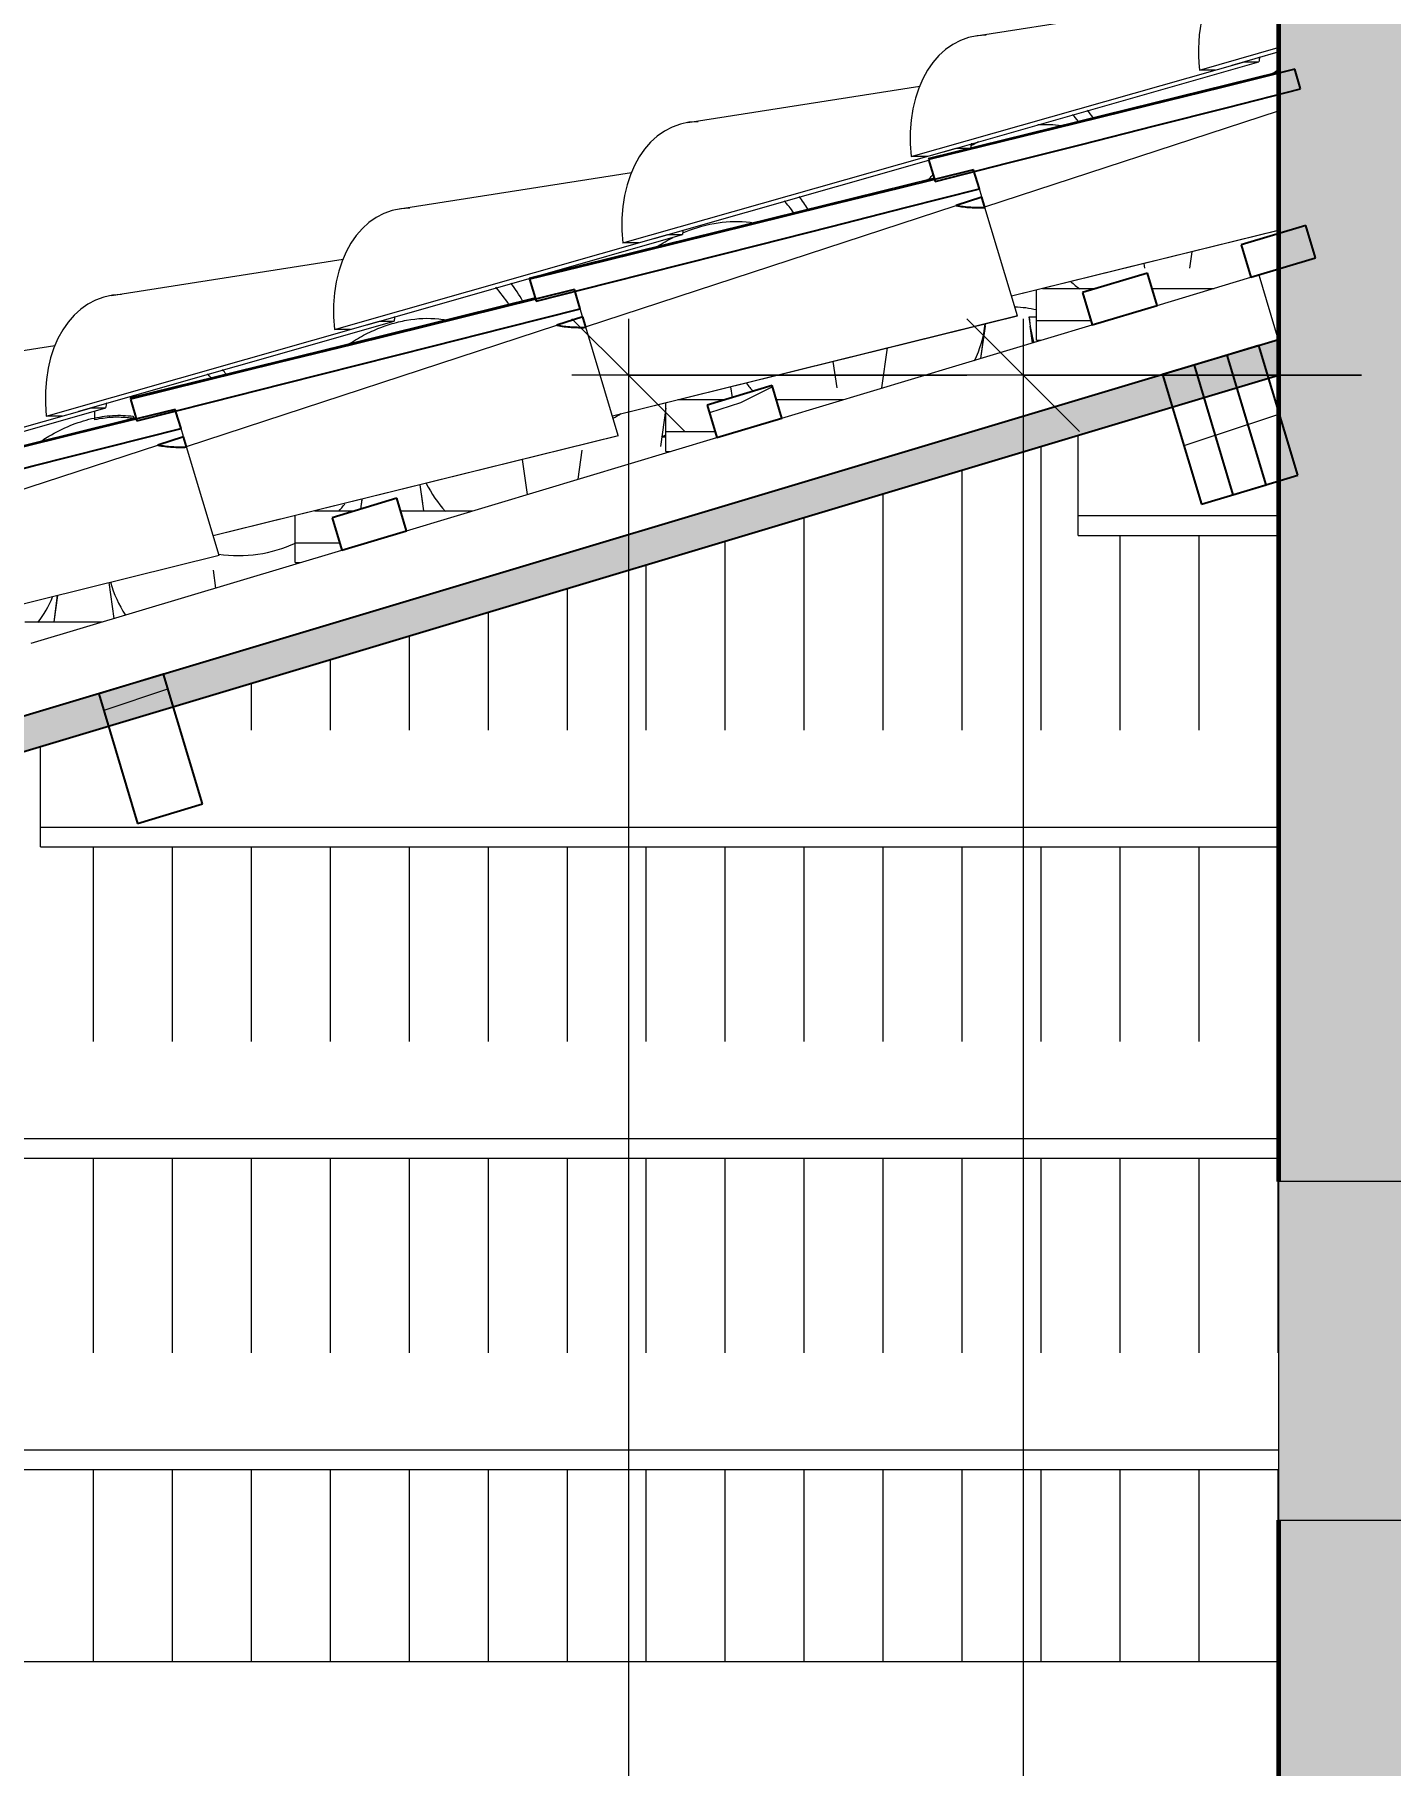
# Model space of a CAD drawing. Header units: millimetres. Extents: x -23833 to 62003, y -3000 to 6760.
# Drawn here: x -20422 to -19220, y 2483 to 4016 of the extents above; entities that cross this region are included whole.
import ezdxf

# ---------------------------------------------------------------- set-up
doc = ezdxf.new("R2010")
doc.units = ezdxf.units.MM
for name, color, linetype, lineweight in [('A-ANNO-DIMS', 211, 'Continuous', 9), ('A-ANNO-DIMS-50', 211, 'Continuous', 9), ('A-DETL-GENF', 92, 'Continuous', 9), ('A-DETL-THIN', 151, 'Continuous', 9), ('A-GENM', 13, 'Continuous', 9), ('A-GLAZ-CURT', 52, 'Continuous', 9), ('A-GLAZ-CWMG', 51, 'Continuous', 9), ('A-ROOF', 132, 'Continuous', 9), ('A-ROOF-PATT', 132, 'Continuous', 9), ('A-WALL', 113, 'Continuous', 25), ('A-WALL-PATT', 111, 'Continuous', 25)]:
    doc.layers.add(name, color=color, linetype=linetype, lineweight=lineweight)
doc.styles.add('@Arial Unicode MS', font='ARIALUNI.TTF', dxfattribs={"height": 100})
doc.dimstyles.new('CRT_-__Metros_-_Linha_de_chamada_3_5_mm_1', dxfattribs={"dimscale": 304.8, "dimtxt": 100.584485, "dimasz": 0.328084, "dimexe": 0.164042, "dimexo": 0.0625, "dimgap": 0.082021, "dimtad": 1, "dimlfac": 0.001, "dimrnd": 0.01, "dimzin": 0, "dimdsep": 46, "dimtxsty": '@Arial Unicode MS', "dimblk1": 'OBLIQUE', "dimblk2": 'OBLIQUE', "dimsah": 1, "dimcen": 0.09, "dimdle": 0.164042, "dimazin": 0, "dimtfac": 1, "dimtdec": 4, "dimtix": 1, "dimtmove": 0, "dimatfit": 3, "dimfxl": 0.984252, "dimfxlon": 1, "dimtvp": 1, "dimtolj": 1, "dimtzin": 0, "dimarcsym": 2})
pattern_1 = [(216.87, (-11821.27, 2369.08), (761.9991, 508.00136), [127, -1143]), (206.565, (-11668.87, 2292.88), (-254.0006, -253.9997), [283.981, -283.981]), (198.435, (-11668.87, 2165.88), (-507.99976, -254.0006), [160.644, -642.575])]

# ---------------------------------------------------------------- blocks, each defined once
blk = doc.blocks.new('Rectangular Mullion - Ripa-3920001-A')
at = {"layer": 'A-GLAZ-CWMG'}
for p, q in [((-20519.8, 3467.2), (-20519.8, 3490.4)), ((-20497, 3495.9), (-20466.7, 3495.9)), ((-20430.9, 3495.9), (-20362.3, 3495.9)), ((-20519.8, 3449.9), (-20519.8, 3467.2)), ((-20484.9, 3467.2), (-20519.8, 3467.2)), ((-20519.8, 3449.9), (-20515.5, 3449.9))]:
    blk.add_line(p, q, dxfattribs=at)
blk = doc.blocks.new('Rectangular Mullion - Ripa-3920002-A')
at = {"layer": 'A-GLAZ-CWMG'}
for p, q in [((-20191.2, 3565.7), (-20191.2, 3590.2)), ((-20173.9, 3594.5), (-20138.1, 3594.5)), ((-20097.8, 3594.5), (-20033.7, 3594.5)), ((-20191.2, 3548.5), (-20191.2, 3565.7)), ((-20151.8, 3565.7), (-20191.2, 3565.7)), ((-20191.2, 3548.5), (-20186.9, 3548.5))]:
    blk.add_line(p, q, dxfattribs=at)
blk = doc.blocks.new('Rectangular Mullion - Ripa-3920003-A')
at = {"layer": 'A-GLAZ-CWMG'}
for p, q in [((-19862.7, 3664.3), (-19862.7, 3690.5)), ((-19852, 3693), (-19809.5, 3693)), ((-19764.8, 3693), (-19705.1, 3693)), ((-19862.7, 3647.1), (-19862.7, 3664.3)), ((-19818.8, 3664.3), (-19862.7, 3664.3)), ((-19862.7, 3647.1), (-19858.4, 3647.1))]:
    blk.add_line(p, q, dxfattribs=at)
blk = doc.blocks.new('Rectangular Mullion - Ripa-3920004-A')
at = {"layer": 'A-GLAZ-CWMG'}
for p, q in [((-19534.1, 3762.9), (-19534.1, 3790.3)), ((-19528.8, 3791.6), (-19480.9, 3791.6)), ((-19431.7, 3791.6), (-19376.5, 3791.6)), ((-19534.1, 3745.6), (-19534.1, 3762.9)), ((-19485.7, 3762.9), (-19534.1, 3762.9)), ((-19534.1, 3745.6), (-19529.8, 3745.6))]:
    blk.add_line(p, q, dxfattribs=at)
blk = doc.blocks.new('Rectangular Mullion - Terça-3920163-A')
at = {"layer": 'A-GLAZ-CWMG'}
for p, q in [((-19319.7, 2761.9), (-22182.4, 2761.9)), ((-22257.1, 2744.7), (-19319.7, 2744.7))]:
    blk.add_line(p, q, dxfattribs=at)
blk = doc.blocks.new('Rectangular Mullion - Terça-3920164-A')
at = {"layer": 'A-GLAZ-CWMG'}
for p, q in [((-21337.1, 3037.9), (-21337.1, 3109.5)), ((-21337.1, 3020.7), (-21337.1, 3037.9)), ((-21274.9, 3037.9), (-21337.1, 3037.9)), ((-19319.7, 3037.9), (-21262.4, 3037.9)), ((-21337.1, 3020.7), (-19319.7, 3020.7))]:
    blk.add_line(p, q, dxfattribs=at)
blk = doc.blocks.new('Rectangular Mullion - Terça-3920165-A')
at = {"layer": 'A-GLAZ-CWMG'}
for p, q in [((-20417.1, 3313.9), (-20417.1, 3385.5)), ((-20417.1, 3296.7), (-20417.1, 3313.9)), ((-19319.7, 3313.9), (-20417.1, 3313.9)), ((-20417.1, 3296.7), (-19319.7, 3296.7))]:
    blk.add_line(p, q, dxfattribs=at)
blk = doc.blocks.new('Rectangular Mullion - Terça-3920166-A')
at = {"layer": 'A-GLAZ-CWMG'}
for p, q in [((-19497.1, 3589.9), (-19497.1, 3661.5)), ((-19497.1, 3572.7), (-19497.1, 3589.9)), ((-19319.7, 3589.9), (-19497.1, 3589.9)), ((-19497.1, 3572.7), (-19319.7, 3572.7))]:
    blk.add_line(p, q, dxfattribs=at)
blk = doc.blocks.new('Rectangular Mullion - Ripa-4315957-A')
at = {"layer": 'A-GLAZ-CWMG', "lineweight": 25}
for p, q in [((-20101.1, 3605.6), (-20158.6, 3588.3)), ((-20092.5, 3576.8), (-20101.1, 3605.6)), ((-20158.6, 3588.3), (-20150, 3559.6)), ((-20150, 3559.6), (-20092.5, 3576.8))]:
    blk.add_line(p, q, dxfattribs=at)
blk = doc.blocks.new('Rectangular Mullion - Ripa-4315958-A')
at = {"layer": 'A-GLAZ-CWMG'}
h = blk.add_hatch(dxfattribs=at)
h.set_pattern_fill('FP_2', color=256, style=0, pattern_type=2)
h.set_pattern_definition(pattern_1)
h.paths.add_polyline_path([(-19817.3, 3659.4), (-19759.8, 3676.6), (-19768.5, 3705.4), (-19825.9, 3688.1)])
at = {"layer": 'A-GLAZ-CWMG', "lineweight": 25}
for p, q in [((-19768.5, 3705.4), (-19825.9, 3688.1)), ((-19759.8, 3676.6), (-19768.5, 3705.4)), ((-19825.9, 3688.1), (-19817.3, 3659.4)), ((-19817.3, 3659.4), (-19759.8, 3676.6))]:
    blk.add_line(p, q, dxfattribs=at)
blk = doc.blocks.new('Rectangular Mullion - Ripa-4315959-A')
at = {"layer": 'A-GLAZ-CWMG', "lineweight": 25}
for p, q in [((-19435.8, 3805.2), (-19493.3, 3787.9)), ((-19427.2, 3776.4), (-19435.8, 3805.2)), ((-19493.3, 3787.9), (-19484.6, 3759.2)), ((-19484.6, 3759.2), (-19427.2, 3776.4))]:
    blk.add_line(p, q, dxfattribs=at)
blk = doc.blocks.new('Rectangular Mullion - Caibro-3920096-A')
at = {"layer": 'A-GLAZ-CWMG'}
for p, q in [((-19427.2, 3776.4), (-19344.1, 3801.4)), ((-19336.9, 3803.5), (-19319.7, 3746)), ((-19759.8, 3676.6), (-19484.6, 3759.2)), ((-20092.5, 3576.8), (-19817.3, 3659.4)), ((-20425.2, 3477), (-20150, 3559.6))]:
    blk.add_line(p, q, dxfattribs=at)
blk = doc.blocks.new('Rectangular Mullion - Terça-4316053-A')
at = {"layer": 'A-GLAZ-CWMG'}
h = blk.add_hatch(dxfattribs=at)
h.set_pattern_fill('FP_2', color=256, style=0, pattern_type=2)
h.set_pattern_definition(pattern_1)
h.paths.add_polyline_path([(-20330.9, 3317.4), (-20273.4, 3334.6), (-20307.9, 3449.6), (-20365.4, 3432.3), (-20336.8, 3336.9)])
at = {"layer": 'A-GLAZ-CWMG', "lineweight": 25}
for p, q in [((-20307.9, 3449.6), (-20365.4, 3432.3)), ((-20273.4, 3334.6), (-20307.9, 3449.6)), ((-20365.4, 3432.3), (-20330.9, 3317.4)), ((-20330.9, 3317.4), (-20273.4, 3334.6))]:
    blk.add_line(p, q, dxfattribs=at)
blk = doc.blocks.new('Rectangular Mullion - Terça-4316054-A')
at = {"layer": 'A-GLAZ-CWMG'}
h = blk.add_hatch(dxfattribs=at)
h.set_pattern_fill('FP_2', color=256, style=0, pattern_type=2)
h.set_pattern_definition(pattern_1)
h.paths.add_polyline_path([(-19387.9, 3600.3), (-19330.5, 3617.5), (-19364.9, 3732.5), (-19422.4, 3715.2), (-19400.1, 3640.9)])
at = {"layer": 'A-GLAZ-CWMG', "lineweight": 25}
for p, q in [((-19364.9, 3732.5), (-19422.4, 3715.2)), ((-19330.5, 3617.5), (-19364.9, 3732.5)), ((-19422.4, 3715.2), (-19387.9, 3600.3)), ((-19387.9, 3600.3), (-19330.5, 3617.5))]:
    blk.add_line(p, q, dxfattribs=at)
blk = doc.blocks.new('Rectangular Mullion - Ripa-4315972-A')
at = {"layer": 'A-GLAZ-CWMG', "lineweight": 25}
for p, q in [((-19295.2, 3847.3), (-19352.7, 3830.1)), ((-19286.6, 3818.6), (-19295.2, 3847.3)), ((-19352.7, 3830.1), (-19344.1, 3801.4)), ((-19344.1, 3801.4), (-19286.6, 3818.6))]:
    blk.add_line(p, q, dxfattribs=at)
blk = doc.blocks.new('Rectangular Mullion - Terça-4316055-A')
at = {"layer": 'A-GLAZ-CWMG'}
h = blk.add_hatch(dxfattribs=at)
h.set_pattern_fill('FP_2', color=256, style=0, pattern_type=2)
h.set_pattern_definition(pattern_1)
h.paths.add_polyline_path([(-19359.9, 3608.7), (-19302.4, 3625.9), (-19336.9, 3740.9), (-19394.4, 3723.6), (-19369.5, 3640.9)])
at = {"layer": 'A-GLAZ-CWMG', "lineweight": 25}
for p, q in [((-19336.9, 3740.9), (-19394.4, 3723.6)), ((-19302.4, 3625.9), (-19336.9, 3740.9)), ((-19394.4, 3723.6), (-19359.9, 3608.7)), ((-19359.9, 3608.7), (-19302.4, 3625.9))]:
    blk.add_line(p, q, dxfattribs=at)
blk = doc.blocks.new('COLONIAL BASE - COLONIAL BASE-V80-A')
at = {"layer": 'A-GLAZ-CURT'}
for q in [(-20356.1, 3530.8), (-20356, 3530.9)]:
    blk.add_line((-20351.7, 3499.1), q, dxfattribs=at)
blk.add_ellipse((-20241.8, 3561.2), major_axis=(117.5, 0), ratio=0.957826, start_param=3.411875, end_param=3.695087, dxfattribs=at)
blk = doc.blocks.new('COLONIAL BASE - COLONIAL BASE-V81-A')
at = {"layer": 'A-GLAZ-CURT'}
blk.add_ellipse((-19827.6, 3587), major_axis=(85.3, 0), ratio=0.957826, start_param=1.998076, end_param=2.04273, dxfattribs=at)
blk = doc.blocks.new('COLONIAL BASE - COLONIAL BASE-V82-A')
at = {"layer": 'A-GLAZ-CURT'}
for p, q in [((-19866.1, 3660.1), (-19862.7, 3660.1)), ((-20078.2, 3601.1), (-20080.5, 3617.5)), ((-20077.3, 3594.5), (-20080.5, 3617.5))]:
    blk.add_line(p, q, dxfattribs=at)
blk.add_ellipse((-19969, 3667.3), major_axis=(117.5, 0), ratio=0.957826, start_param=3.587951, end_param=3.852109, dxfattribs=at)
blk = doc.blocks.new('COLONIAL BASE - COLONIAL BASE-V83-A')
at = {"layer": 'A-GLAZ-CURT'}
for p, q in [((-19537.4, 3743.4), (-19540.5, 3766.3)), ((-19540.5, 3766.3), (-19534.1, 3766.3)), ((-19537.5, 3743.3), (-19539.6, 3758.1))]:
    blk.add_line(p, q, dxfattribs=at)
for centre, major_axis, start_param, end_param in [((-19554.7, 3693.2), (85.3, 0), 1.326222, 1.55299), ((-19423.2, 3773.5), (117.5, 0), 3.205466, 3.40983)]:
    blk.add_ellipse(centre, major_axis=major_axis, ratio=0.957826, start_param=start_param, end_param=end_param, dxfattribs=at)
blk = doc.blocks.new('COLONIAL BASE - COLONIAL BASE-V84-A')
at = {"layer": 'A-GLAZ-CURT'}
for p, q in [((-19579.7, 3760), (-19583.8, 3729.4)), ((-19579.7, 3758.1), (-19583.7, 3729.5)), ((-19803.7, 3694.8), (-19805, 3704.4)), ((-19940.5, 3622.4), (-19936.9, 3648.1))]:
    blk.add_line(p, q, dxfattribs=at)
for start_param, end_param in [(5.860247, 6.163975), (3.768329, 3.852737)]:
    blk.add_ellipse((-19696.1, 3773.5), major_axis=(117.5, 0), ratio=0.957826, start_param=start_param, end_param=end_param, dxfattribs=at)
blk = doc.blocks.new('COLONIAL BASE - COLONIAL BASE-V85-A')
at = {"layer": 'A-GLAZ-CURT'}
blk.add_line((-19671.1, 3703.4), (-19666.1, 3738.9), dxfattribs=at)
blk.add_ellipse((-19423.2, 3879.6), major_axis=(117.5, 0), ratio=0.957826, start_param=3.958927, end_param=4.048871, dxfattribs=at)
blk = doc.blocks.new('COLONIAL BASE - COLONIAL BASE-V90-A')
at = {"layer": 'A-GLAZ-CURT'}
for p, q in [((-20332.7, 3676.8), (-20691.5, 3588.2)), ((-20258.6, 3554.8), (-20617.7, 3466.1))]:
    blk.add_line(p, q, dxfattribs=at)
blk = doc.blocks.new('COLONIAL BASE - COLONIAL BASE-V87-A')
at = {"layer": 'A-GLAZ-CURT'}
for p, q in [((-22101.6, 3146.1), (-22460.7, 3057.5)), ((-22027.9, 3024), (-22387, 2935.3))]:
    blk.add_line(p, q, dxfattribs=at)
blk = doc.blocks.new('COLONIAL BASE - COLONIAL BASE-V103-A')
at = {"layer": 'A-GLAZ-CURT'}
for p, q in [((-20332.7, 3676.8), (-20691.5, 3588.2)), ((-20691.5, 3588.2), (-20691.4, 3588)), ((-20258.6, 3554.8), (-20617.7, 3466.1))]:
    blk.add_line(p, q, dxfattribs=at)
blk = doc.blocks.new('COLONIAL BASE - COLONIAL BASE-V104-A')
at = {"layer": 'A-GLAZ-CURT', "lineweight": 25}
for p, q in [((-20297, 3682.8), (-20297.5, 3684.3)), ((-20292.4, 3667.4), (-20296.9, 3682.3)), ((-20290.2, 3660.1), (-20313, 3652.7)), ((-20287.5, 3651), (-20290.2, 3660.1)), ((-20691.2, 3587.3), (-20685.4, 3567.9))]:
    blk.add_line(p, q, dxfattribs=at)
at = {"layer": 'A-GLAZ-CURT'}
for p, q in [((-20290.3, 3660.4), (-20292.4, 3667.4)), ((-20641.5, 3545.2), (-20313, 3652.7)), ((-20258.7, 3554.9), (-20287.5, 3651)), ((-20258.6, 3554.8), (-20617.7, 3466.1))]:
    blk.add_line(p, q, dxfattribs=at)
at = {"layer": 'A-GLAZ-CURT', "lineweight": 25, "flags": 128}
for points in [[(-20297.5, 3684.3), (-20363.1, 3668.2), (-20428.7, 3652), (-20494.4, 3635.8), (-20560, 3619.6), (-20625.6, 3603.4), (-20691.2, 3587.3)], [(-20685.4, 3567.9), (-20619.9, 3584.5), (-20554.4, 3601.1), (-20488.9, 3617.6), (-20423.4, 3634.2), (-20357.9, 3650.8), (-20292.4, 3667.4)]]:
    blk.add_lwpolyline(points, dxfattribs=at)
at = {"layer": 'A-GLAZ-CURT', "lineweight": 25}
blk.add_open_spline([(-20313, 3652.7), (-20308.8, 3651.9), (-20300.3, 3650.9), (-20291.8, 3650.8), (-20287.5, 3651)], degree=3, dxfattribs=at)
blk = doc.blocks.new('COLONIAL BASE - COLONIAL BASE-V95-A')
at = {"layer": 'A-GLAZ-CURT'}
for p, q in [((-22101.6, 3146.1), (-22460.7, 3057.5)), ((-22460.7, 3057.5), (-22460.7, 3057.2)), ((-22027.9, 3024), (-22387, 2935.3))]:
    blk.add_line(p, q, dxfattribs=at)
blk = doc.blocks.new('COLONIAL BASE - COLONIAL BASE-V100-A')
at = {"layer": 'A-GLAZ-CURT', "lineweight": 25}
for p, q in [((-21000.1, 3455.1), (-21005.2, 3472)), ((-20997.9, 3447.8), (-21020.7, 3440.4)), ((-20995.2, 3438.6), (-20997.9, 3447.8)), ((-21398.9, 3375), (-21393.1, 3355.6))]:
    blk.add_line(p, q, dxfattribs=at)
at = {"layer": 'A-GLAZ-CURT'}
for p, q in [((-20998, 3448.1), (-21000.1, 3455.1)), ((-21349.2, 3332.9), (-21020.7, 3440.4)), ((-20966.4, 3342.6), (-20995.2, 3438.6)), ((-20966.3, 3342.5), (-21325.4, 3253.8))]:
    blk.add_line(p, q, dxfattribs=at)
at = {"layer": 'A-GLAZ-CURT', "lineweight": 25, "flags": 128}
for points in [[(-21005.2, 3472), (-21070.8, 3455.9), (-21136.4, 3439.7), (-21202.1, 3423.5), (-21267.7, 3407.3), (-21333.3, 3391.1), (-21398.9, 3375)], [(-21393.1, 3355.6), (-21327.6, 3372.2), (-21262.1, 3388.8), (-21196.6, 3405.3), (-21131.1, 3421.9), (-21065.6, 3438.5), (-21000.1, 3455.1)]]:
    blk.add_lwpolyline(points, dxfattribs=at)
at = {"layer": 'A-GLAZ-CURT', "lineweight": 25}
blk.add_open_spline([(-21020.7, 3440.4), (-21016.5, 3439.6), (-21008, 3438.6), (-20999.5, 3438.5), (-20995.2, 3438.6)], degree=3, dxfattribs=at)
blk = doc.blocks.new('COLONIAL BASE - COLONIAL BASE-V105-A')
at = {"layer": 'A-GLAZ-CURT'}
for p, q in [((-19319.7, 3983.3), (-19630, 3906.7)), ((-19319.7, 3843), (-19556.1, 3784.6))]:
    blk.add_line(p, q, dxfattribs=at)
blk = doc.blocks.new('Colonial cumeeira - hip-4041867-A')
at = {"layer": 'A-GENM', "color": 55}
for p, q in [((-19587.5, 4015.4), (-19382.5, 4047.5)), ((-19389.7, 3985.1), (-19319.7, 4005)), ((-19645.3, 3908.4), (-19349.7, 3992.5)), ((-19616.3, 3912.7), (-19336.9, 3992.5)), ((-19360.7, 3989.4), (-19319.7, 4001.1)), ((-19349.7, 3992.5), (-19336.9, 3992.5)), ((-19375.6, 3985.1), (-19389.7, 3985.1)), ((-19843.1, 3938.7), (-19637.6, 3970.9)), ((-19900.8, 3831.8), (-19605.2, 3915.8)), ((-19605.2, 3915.8), (-19592.8, 3915.8)), ((-19872.9, 3835.7), (-19629.5, 3905.2)), ((-19631.1, 3908.4), (-19645.3, 3908.4)), ((-20098.7, 3862), (-19893.1, 3894.2)), ((-20156.4, 3755.1), (-19860.8, 3839.2)), ((-19980, 3801.5), (-19848, 3839.2)), ((-19860.8, 3839.2), (-19848, 3839.2)), ((-19886.7, 3831.8), (-19900.8, 3831.8)), ((-20354.2, 3785.4), (-20148.7, 3817.6)), ((-20127.4, 3759.4), (-19983.8, 3800.4)), ((-20412, 3678.4), (-20116.4, 3762.5)), ((-20382.9, 3682.7), (-20103.6, 3762.5)), ((-20116.4, 3762.5), (-20103.6, 3762.5)), ((-20142.2, 3755.1), (-20156.4, 3755.1)), ((-20609.8, 3708.7), (-20404.2, 3740.9)), ((-20667.5, 3601.8), (-20371.9, 3685.8)), ((-20638.5, 3606), (-20359.2, 3685.8)), ((-20371.9, 3685.8), (-20359.2, 3685.8)), ((-20397.8, 3678.4), (-20412, 3678.4))]:
    blk.add_line(p, q, dxfattribs=at)
for centre, major_axis, start_param, end_param in [((-19305.7, 3977.8), (-33.8, 112.5), 0.420065, 1.302313), ((-19561.3, 3901.1), (-33.8, 112.5), 6.078575, 7.585498), ((-19277.8, 3963.1), (-23.8, 79.5), 0.938757, 0.996269), ((-19533.4, 3886.5), (-23.8, 79.5), 5.220804, 5.32582), ((-19533.4, 3886.5), (-28.7, 95.8), 5.120127, 5.209346), ((-19816.8, 3824.4), (-33.8, 112.5), 6.078575, 7.585498), ((-19533.4, 3886.5), (-23.8, 79.5), 0.938757, 0.994962), ((-19788.9, 3809.8), (-23.8, 79.5), 5.154031, 5.329398), ((-19788.9, 3809.8), (-28.7, 95.8), 5.067442, 5.209346), ((-20072.4, 3747.8), (-33.8, 112.5), 6.078575, 7.585498), ((-19788.9, 3809.8), (-23.8, 79.5), 0.938757, 0.996269), ((-20044.5, 3733.1), (-23.8, 79.5), 5.082343, 5.329398), ((-20044.5, 3733.1), (-28.7, 95.8), 5.009062, 5.209346), ((-20327.9, 3671.1), (-33.8, 112.5), 6.078575, 7.585498), ((-20044.5, 3733.1), (-23.8, 79.5), 0.938757, 0.996269), ((-20300.1, 3656.5), (-23.8, 79.5), 5.266414, 5.329398), ((-20300.1, 3656.5), (-28.7, 95.8), 5.154695, 5.209346), ((-20300.1, 3656.5), (-23.8, 79.5), 0.938757, 0.996269)]:
    blk.add_ellipse(centre, major_axis=major_axis, ratio=0.691714, start_param=start_param, end_param=end_param, dxfattribs=at)
blk = doc.blocks.new('DIMBLOCK6-A')
at = {"layer": 'A-ANNO-DIMS-50', "lineweight": 18}
for p, q in [((-19545.9, 3714.7), (-19595.9, 3764.7)), ((-19545.9, 3714.7), (-19495.9, 3664.7)), ((-19545.9, 200), (-19595.9, 250)), ((-19545.9, 200), (-19495.9, 150))]:
    blk.add_line(p, q, dxfattribs=at)
at = {"layer": 'A-ANNO-DIMS-50'}
for p, q in [((-19545.9, 3764.7), (-19545.9, 200)), ((-19245.9, 3714.7), (-19595.9, 3714.7)), ((-19545.9, 3714.7), (-19245.9, 3714.7)), ((-19245.9, 200), (-19595.9, 200)), ((-19545.9, 200), (-19245.9, 200))]:
    blk.add_line(p, q, dxfattribs=at)
at = {"layer": 'A-ANNO-DIMS-50', "color": 0, "insert": (-19700.7, 1822.1), "char_height": 100, "width": 324.675, "attachment_point": 1, "rotation": 90, "line_spacing_factor": 1.117605, "style": '@Arial Unicode MS'}
blk.add_mtext('3,51', dxfattribs=at)
blk = doc.blocks.new('_Oblique')
at = {"color": 0, "linetype": 'ByBlock', "lineweight": -2}
blk.add_line((-0.5, -0.5), (0.5, 0.5), dxfattribs=at)
blk = doc.blocks.new('DIMBLOCK8-A')
at = {"layer": 'A-ANNO-DIMS-50', "lineweight": 18}
for p, q in [((-19895.9, 3714.7), (-19945.9, 3764.7)), ((-19895.9, 3714.7), (-19845.9, 3664.7)), ((-19895.9, 0), (-19945.9, 50)), ((-19895.9, 0), (-19845.9, -50))]:
    blk.add_line(p, q, dxfattribs=at)
at = {"layer": 'A-ANNO-DIMS-50'}
for p, q in [((-19895.9, 3764.7), (-19895.9, -50)), ((-19595.9, 3714.7), (-19945.9, 3714.7)), ((-19895.9, 3714.7), (-19595.9, 3714.7)), ((-19595.9, 0), (-19945.9, 0)), ((-19895.9, 0), (-19595.9, 0))]:
    blk.add_line(p, q, dxfattribs=at)
at = {"layer": 'A-ANNO-DIMS-50', "color": 0, "insert": (-20050.7, 1722.1), "char_height": 100, "width": 324.675, "attachment_point": 1, "rotation": 90, "line_spacing_factor": 1.117605, "style": '@Arial Unicode MS'}
blk.add_mtext('3,71', dxfattribs=at)

msp = doc.modelspace()

# ---------------------------------------------------------------- hatches: boundary and pattern name
at = {"layer": 'A-DETL-GENF'}
h = msp.add_hatch(color=7, dxfattribs=at)
h.paths.add_polyline_path([(-5446.155, -1462.996), (-5299.651, -1462.996), (-5299.651, 100), (-3949.651, 100), (-3949.651, -250), (-3799.651, -250), (-3799.651, 180), (-5299.651, 180), (-5299.651, 200), (-19319.651, 200), (-19319.651, -250), (-19139.651, -250), (-19139.651, 100), (-5479.651, 100), (-5479.651, -1462.996)])
h.paths.add_polyline_path([(-8229.651, 2643.433), (-8229.651, 2900), (-5479.651, 2900), (-5479.651, 2680), (-5299.651, 2680), (-5299.651, 2898), (-3979.651, 2898), (-3979.651, 2680), (-3799.651, 2680), (-3799.651, 3000), (-8369.651, 3000), (-8369.651, 2643.433)])
h.paths.add_polyline_path([(-16725.974, 2700), (-16579.651, 2700), (-16579.651, 3000), (-19319.651, 3000), (-19319.651, 2700), (-19139.651, 2700), (-19139.651, 2900), (-16759.651, 2900), (-16759.651, 2700)])
at = {"layer": 'A-ROOF-PATT'}
msp.add_hatch(color=256, dxfattribs=at).paths.add_polyline_path([(-23119.651, 2574.716), (-19319.651, 3714.716), (-19319.651, 3746.037), (-23119.651, 2606.037), (-23119.651, 2576.809)])
h = msp.add_hatch(dxfattribs=at)
h.set_pattern_fill('FP_3', color=256, style=0, pattern_type=2)
h.set_pattern_definition([(90, (0, 5622.11), (-70, 4e-15), [])])
h.paths.add_polyline_path([(-23119.651, 2574.716), (-22519.451, 2574.716), (-22519.451, 2754.776), (-23112.677, 2576.809)])
h.paths.add_polyline_path([(-19319.651, 2574.716), (-19319.651, 2744.685), (-22257.12, 2744.685), (-22257.12, 2833.475), (-22319.451, 2814.716), (-22319.451, 2574.716), (-19832.011, 2574.716)])
h.paths.add_polyline_path([(-3373.656, 2574.716), (-3799.651, 2702.515), (-3799.651, 2574.716), (-3484.448, 2574.716)])
h.paths.add_polyline_path([(-4792.253, 2574.716), (-3999.651, 2574.716), (-3999.651, 2670), (-5299.651, 2670), (-5299.651, 2574.716)])
h.paths.add_polyline_path([(-21507.636, 2848.13), (-19319.651, 2848.13), (-19319.651, 3020.685), (-21337.12, 3020.685), (-21337.12, 3109.475), (-22185.283, 2855.027), (-22183.214, 2848.13), (-21548.505, 2848.13)])
h.paths.add_polyline_path([(-21098.947, 3124.13), (-19319.651, 3124.13), (-19319.651, 3296.685), (-20417.12, 3296.685), (-20417.12, 3385.475), (-21242.296, 3137.923), (-21238.158, 3124.13), (-21139.816, 3124.13)])
h.paths.add_polyline_path([(-20077.224, 3400.13), (-19319.651, 3400.13), (-19319.651, 3572.685), (-19497.12, 3572.685), (-19497.12, 3661.475), (-20299.308, 3420.819), (-20293.101, 3400.13), (-20118.093, 3400.13)])
h.paths.add_polyline_path([(-20355.743, 3400.13), (-20356.777, 3403.578), (-20368.271, 3400.13), (-20363.307, 3400.13)])
h.paths.add_polyline_path([(-19410.686, 3676.13), (-19413.789, 3686.475), (-19448.271, 3676.13), (-19422.41, 3676.13)])
h.paths.add_polyline_path([(-19319.651, 3683.395), (-19319.651, 3714.716), (-19328.271, 3712.13)])
at = {"layer": 'A-WALL-PATT'}
h = msp.add_hatch(color=256, dxfattribs=at)
h.paths.add_polyline_path([(-19139.651, 200), (-19139.651, 2700), (-19319.651, 2700), (-19319.651, 200), (-19178.109, 200)])
h.paths.add_polyline_path([(-19139.651, 3000), (-19139.651, 6044.391), (-19319.651, 6044.391), (-19319.651, 3000), (-19178.109, 3000)])

# ---------------------------------------------------------------- linework, layer by layer
at = {"layer": 'A-DETL-THIN'}
for p, q in [((-16579.651, 3000), (-19319.651, 3000)), ((-19319.651, 3000), (-19319.651, 2700)), ((-19319.651, 2700), (-19139.651, 2700))]:
    msp.add_line(p, q, dxfattribs=at)
at = {"layer": 'A-GLAZ-CURT'}
for p, q in [((-19319.651, 3983.316), (-19629.967, 3906.681)), ((-19319.651, 3983.316), (-19629.967, 3906.681)), ((-19319.651, 3983.316), (-19629.967, 3906.681)), ((-19319.651, 3983.316), (-19629.967, 3906.681)), ((-19319.651, 3983.316), (-19629.967, 3906.681)), ((-19319.651, 3983.316), (-19629.967, 3906.681)), ((-19319.651, 3983.316), (-19629.967, 3906.681)), ((-19319.651, 3983.316), (-19629.967, 3906.681)), ((-19319.651, 3983.316), (-19629.967, 3906.681)), ((-19319.651, 3983.316), (-19629.967, 3906.681)), ((-19319.651, 3983.316), (-19629.967, 3906.681)), ((-19319.651, 3983.316), (-19629.967, 3906.681)), ((-19319.651, 3983.316), (-19629.967, 3906.681)), ((-19319.651, 3983.316), (-19629.967, 3906.681)), ((-19319.651, 3983.316), (-19629.967, 3906.681)), ((-19319.651, 3983.316), (-19629.967, 3906.681)), ((-19319.651, 3983.316), (-19629.967, 3906.681)), ((-19319.651, 3983.316), (-19629.967, 3906.681)), ((-19579.934, 3863.705), (-19319.651, 3948.847)), ((-19629.967, 3906.681), (-19629.89, 3906.423)), ((-19624.725, 3889.207), (-19983.813, 3800.527)), ((-19624.725, 3889.207), (-19983.813, 3800.527)), ((-19319.651, 3842.97), (-19556.146, 3784.565)), ((-19319.651, 3842.97), (-19556.146, 3784.565)), ((-19319.651, 3842.97), (-19556.146, 3784.565)), ((-19319.651, 3842.97), (-19556.146, 3784.565)), ((-19319.651, 3842.97), (-19556.146, 3784.565)), ((-19319.651, 3842.97), (-19556.146, 3784.565)), ((-19319.651, 3842.97), (-19556.146, 3784.565)), ((-19319.651, 3842.97), (-19556.146, 3784.565)), ((-19319.651, 3842.97), (-19556.146, 3784.565)), ((-19319.651, 3842.97), (-19556.146, 3784.565)), ((-19319.651, 3842.97), (-19556.146, 3784.565)), ((-19319.651, 3842.97), (-19556.146, 3784.565)), ((-19319.651, 3842.97), (-19556.146, 3784.565)), ((-19319.651, 3842.97), (-19556.146, 3784.565)), ((-19319.651, 3842.97), (-19556.146, 3784.565)), ((-19319.651, 3842.97), (-19556.146, 3784.565)), ((-19319.651, 3842.97), (-19556.146, 3784.565)), ((-19319.651, 3842.97), (-19556.146, 3784.565)), ((-19983.813, 3800.527), (-19856.484, 3831.972)), ((-19398.235, 3809.552), (-19396.199, 3824.072)), ((-19435.455, 3814.371), (-19556.146, 3784.565)), ((-19438.886, 3813.537), (-19438.327, 3809.552)), ((-19978.571, 3783.053), (-20337.659, 3694.373)), ((-19550.947, 3767.081), (-19910.035, 3678.401)), ((-20337.659, 3694.373), (-20130.377, 3745.563)), ((-19659.095, 3740.373), (-19910.035, 3678.401)), ((-19714.493, 3726.849), (-19711.204, 3703.398)), ((-20368.803, 3675.115), (-20368.803, 3683.071)), ((-19862.671, 3685.31), (-19867.263, 3651.397)), ((-20332.655, 3676.841), (-20691.506, 3588.219)), ((-20334.73, 3678.223), (-20334.73, 3675.921)), ((-20404.176, 3659.178), (-20691.506, 3588.219)), ((-19929.764, 3654.76), (-20263.882, 3572.247)), ((-19990.083, 3640.041), (-19985.71, 3608.861)), ((-20132.076, 3604.799), (-20133.279, 3595.911)), ((-20132.057, 3604.804), (-20132.581, 3601.067)), ((-20205.688, 3586.619), (-20263.882, 3572.247)), ((-20258.639, 3554.773), (-20617.728, 3466.093)), ((-20264.087, 3541.926), (-20261.856, 3526.018)), ((-20402.151, 3519.333), (-20405.324, 3495.899)), ((-20402.028, 3519.364), (-20405.32, 3495.899))]:
    msp.add_line(p, q, dxfattribs=at)
at = {"layer": 'A-GLAZ-CURT', "lineweight": 25}
for p, q in [((-19299.916, 3968.358), (-19305.136, 3985.756)), ((-19629.681, 3905.728), (-19623.875, 3886.374))]:
    msp.add_line(p, q, dxfattribs=at)
at = {"layer": 'A-GLAZ-CURT', "lineweight": 25, "flags": 128}
for points in [[(-19305.136, 3985.756), (-19370.045, 3969.751), (-19434.954, 3953.746), (-19499.863, 3937.741), (-19564.773, 3921.735), (-19629.681, 3905.728)], [(-19623.875, 3886.374), (-19559.084, 3902.772), (-19494.292, 3919.168), (-19429.5, 3935.565), (-19364.708, 3951.961), (-19299.916, 3968.358)]]:
    msp.add_lwpolyline(points, dxfattribs=at)
at = {"layer": 'A-GLAZ-CURT'}
for centre, start_param, end_param in [((-19968.967, 3773.472), 5.24475536, 5.31410722), ((-20241.844, 3667.318), 5.57388383, 5.64646305), ((-20241.844, 3667.318), 4.56436102, 5.16084076), ((-20514.72, 3561.164), 5.66038194, 5.88776369)]:
    msp.add_ellipse(centre, major_axis=(117.5, 0), ratio=0.95782629, start_param=start_param, end_param=end_param, dxfattribs=at)
for points in [[(-19324.712, 3982.182), (-19323.048, 3983.312), (-19321.374, 3984.398), (-19319.694, 3985.443)], [(-19532.79, 3936.772), (-19525.754, 3937.19), (-19518.802, 3936.923), (-19512.013, 3935.906)], [(-19591.967, 3918.063), (-19589.811, 3919.308), (-19587.644, 3920.491), (-19585.47, 3921.613)], [(-20334.987, 3696.602), (-20333.653, 3696.486), (-20332.323, 3696.344), (-20330.999, 3696.175)]]:
    msp.add_open_spline(points, degree=3, dxfattribs=at)
for points, knots in [([(-19630.492, 3887.445), (-19629.988, 3887.979), (-19628.393, 3889.65), (-19626.786, 3891.276), (-19625.678, 3892.365)], [-0.841287611, -0.841287611, -0.841287611, -0.841287611, -0.8345588235, -0.8200761009, -0.8200761009, -0.8200761009, -0.8200761009]), ([(-19847.693, 3840.686), (-19845.687, 3841.542), (-19834.045, 3846.195), (-19812.64, 3851.489), (-19793.712, 3851.264), (-19784.564, 3849.736)], [-0.548284011, -0.548284011, -0.548284011, -0.548284011, -0.526315789, -0.421052632, -0.315789474, -0.315789474, -0.315789474, -0.315789474]), ([(-19870.996, 3828.203), (-19870.756, 3828.359), (-19865.83, 3831.545), (-19860.845, 3834.391), (-19856.069, 3836.794)], [-0.6342764292, -0.6342764292, -0.6342764292, -0.6342764292, -0.6315789474, -0.5789473684, -0.5789473684, -0.5789473684, -0.5789473684]), ([(-20143.11, 3742.58), (-20140.749, 3744.131), (-20133.636, 3748.527), (-20121.597, 3754.65), (-20107.024, 3760.104), (-20087.588, 3764.848), (-20070.966, 3765.614), (-20059.582, 3763.997), (-20057.482, 3763.618)], [-0.638980954, -0.638980954, -0.638980954, -0.638980954, -0.611111111, -0.555555556, -0.5, -0.444444444, -0.333333333, -0.3079199, -0.3079199, -0.3079199, -0.3079199]), ([(-20415.943, 3656.49), (-20415.745, 3656.623), (-20413.635, 3658.025), (-20405.385, 3663.238), (-20390.889, 3670.504), (-20371.921, 3676.655), (-20353.02, 3679.51), (-20340.783, 3679.038), (-20334.73, 3678.223)], [-0.482766888, -0.482766888, -0.482766888, -0.482766888, -0.479166667, -0.444444444, -0.333333333, -0.222222222, -0.111111111, 0, 0, 0, 0]), ([(-20334.66, 3676.215), (-20336.53, 3676.526), (-20343.026, 3677.366), (-20354.393, 3677.48), (-20363.967, 3676.149), (-20368.803, 3675.115)], [-0.301128389, -0.301128389, -0.301128389, -0.301128389, -0.25, -0.125, 0, 0, 0, 0])]:
    msp.add_open_spline(points, degree=3, knots=knots, dxfattribs=at)
at = {"layer": 'A-ROOF', "lineweight": 25}
for p, q in [((-19319.651, 3746.037), (-23119.651, 2606.037)), ((-23119.651, 2574.716), (-19319.651, 3714.716))]:
    msp.add_line(p, q, dxfattribs=at)
at = {"layer": 'A-ROOF'}
msp.add_line((-22319.451, 2574.716), (-19319.651, 2574.716), dxfattribs=at)
at = {"layer": 'A-WALL', "lineweight": 60}
for p, q in [((-19319.651, 6044.391), (-19319.651, 3963.364)), ((-19319.651, 3963.224), (-19319.651, 3000)), ((-19319.651, 2700), (-19319.651, 200))]:
    msp.add_line(p, q, dxfattribs=at)

# ---------------------------------------------------------------- block references
at = {"layer": 'A-GENM', "color": 7}
msp.add_blockref('Colonial cumeeira - hip-4041867-A', (0, 0), dxfattribs=at)
at = {"layer": 'A-GLAZ-CURT'}
for name, p in [('COLONIAL BASE - COLONIAL BASE-V105-A', (0, 0)), ('COLONIAL BASE - COLONIAL BASE-V100-A', (1415.385, 424.615)), ('COLONIAL BASE - COLONIAL BASE-V87-A', (2476.923, 743.077)), ('COLONIAL BASE - COLONIAL BASE-V87-A', (2476.923, 743.077)), ('COLONIAL BASE - COLONIAL BASE-V87-A', (2476.923, 743.077)), ('COLONIAL BASE - COLONIAL BASE-V87-A', (2476.923, 743.077)), ('COLONIAL BASE - COLONIAL BASE-V87-A', (2476.923, 743.077)), ('COLONIAL BASE - COLONIAL BASE-V87-A', (2476.923, 743.077)), ('COLONIAL BASE - COLONIAL BASE-V87-A', (2476.923, 743.077)), ('COLONIAL BASE - COLONIAL BASE-V87-A', (2476.923, 743.077)), ('COLONIAL BASE - COLONIAL BASE-V87-A', (2476.923, 743.077)), ('COLONIAL BASE - COLONIAL BASE-V87-A', (2476.923, 743.077)), ('COLONIAL BASE - COLONIAL BASE-V87-A', (2476.923, 743.077)), ('COLONIAL BASE - COLONIAL BASE-V87-A', (2476.923, 743.077)), ('COLONIAL BASE - COLONIAL BASE-V87-A', (2476.923, 743.077)), ('COLONIAL BASE - COLONIAL BASE-V87-A', (2476.923, 743.077)), ('COLONIAL BASE - COLONIAL BASE-V87-A', (2476.923, 743.077)), ('COLONIAL BASE - COLONIAL BASE-V87-A', (2476.923, 743.077)), ('COLONIAL BASE - COLONIAL BASE-V87-A', (2476.923, 743.077)), ('COLONIAL BASE - COLONIAL BASE-V95-A', (2476.923, 743.077)), ('COLONIAL BASE - COLONIAL BASE-V100-A', (1061.538, 318.462)), ('COLONIAL BASE - COLONIAL BASE-V85-A', (0, 0)), ('COLONIAL BASE - COLONIAL BASE-V87-A', (2123.077, 636.923)), ('COLONIAL BASE - COLONIAL BASE-V87-A', (2123.077, 636.923)), ('COLONIAL BASE - COLONIAL BASE-V87-A', (2123.077, 636.923)), ('COLONIAL BASE - COLONIAL BASE-V87-A', (2123.077, 636.923)), ('COLONIAL BASE - COLONIAL BASE-V87-A', (2123.077, 636.923)), ('COLONIAL BASE - COLONIAL BASE-V87-A', (2123.077, 636.923)), ('COLONIAL BASE - COLONIAL BASE-V87-A', (2123.077, 636.923)), ('COLONIAL BASE - COLONIAL BASE-V87-A', (2123.077, 636.923)), ('COLONIAL BASE - COLONIAL BASE-V87-A', (2123.077, 636.923)), ('COLONIAL BASE - COLONIAL BASE-V87-A', (2123.077, 636.923)), ('COLONIAL BASE - COLONIAL BASE-V87-A', (2123.077, 636.923)), ('COLONIAL BASE - COLONIAL BASE-V87-A', (2123.077, 636.923)), ('COLONIAL BASE - COLONIAL BASE-V87-A', (2123.077, 636.923)), ('COLONIAL BASE - COLONIAL BASE-V87-A', (2123.077, 636.923)), ('COLONIAL BASE - COLONIAL BASE-V87-A', (2123.077, 636.923)), ('COLONIAL BASE - COLONIAL BASE-V87-A', (2123.077, 636.923)), ('COLONIAL BASE - COLONIAL BASE-V87-A', (2123.077, 636.923)), ('COLONIAL BASE - COLONIAL BASE-V87-A', (2123.077, 636.923)), ('COLONIAL BASE - COLONIAL BASE-V87-A', (2123.077, 636.923)), ('COLONIAL BASE - COLONIAL BASE-V95-A', (2123.077, 636.923)), ('COLONIAL BASE - COLONIAL BASE-V83-A', (0, 0)), ('COLONIAL BASE - COLONIAL BASE-V84-A', (0, 0)), ('COLONIAL BASE - COLONIAL BASE-V104-A', (0, 0)), ('COLONIAL BASE - COLONIAL BASE-V90-A', (0, 0)), ('COLONIAL BASE - COLONIAL BASE-V90-A', (0, 0)), ('COLONIAL BASE - COLONIAL BASE-V90-A', (0, 0)), ('COLONIAL BASE - COLONIAL BASE-V90-A', (0, 0)), ('COLONIAL BASE - COLONIAL BASE-V90-A', (0, 0)), ('COLONIAL BASE - COLONIAL BASE-V90-A', (0, 0)), ('COLONIAL BASE - COLONIAL BASE-V90-A', (0, 0)), ('COLONIAL BASE - COLONIAL BASE-V90-A', (0, 0)), ('COLONIAL BASE - COLONIAL BASE-V90-A', (0, 0)), ('COLONIAL BASE - COLONIAL BASE-V90-A', (0, 0)), ('COLONIAL BASE - COLONIAL BASE-V90-A', (0, 0)), ('COLONIAL BASE - COLONIAL BASE-V90-A', (0, 0)), ('COLONIAL BASE - COLONIAL BASE-V90-A', (0, 0)), ('COLONIAL BASE - COLONIAL BASE-V90-A', (0, 0)), ('COLONIAL BASE - COLONIAL BASE-V90-A', (0, 0)), ('COLONIAL BASE - COLONIAL BASE-V90-A', (0, 0)), ('COLONIAL BASE - COLONIAL BASE-V90-A', (0, 0)), ('COLONIAL BASE - COLONIAL BASE-V90-A', (0, 0)), ('COLONIAL BASE - COLONIAL BASE-V90-A', (0, 0)), ('COLONIAL BASE - COLONIAL BASE-V90-A', (0, 0)), ('COLONIAL BASE - COLONIAL BASE-V103-A', (0, 0)), ('COLONIAL BASE - COLONIAL BASE-V82-A', (0, 0)), ('COLONIAL BASE - COLONIAL BASE-V81-A', (0, 0)), ('COLONIAL BASE - COLONIAL BASE-V80-A', (0, 0))]:
    msp.add_blockref(name, p, dxfattribs=at)
at = {"layer": 'A-GLAZ-CWMG'}
for name in ['Rectangular Mullion - Ripa-4315972-A', 'Rectangular Mullion - Ripa-4315959-A', 'Rectangular Mullion - Caibro-3920096-A', 'Rectangular Mullion - Ripa-3920004-A', 'Rectangular Mullion - Terça-4316054-A', 'Rectangular Mullion - Terça-4316055-A', 'Rectangular Mullion - Ripa-4315958-A', 'Rectangular Mullion - Ripa-3920003-A', 'Rectangular Mullion - Terça-3920166-A', 'Rectangular Mullion - Ripa-4315957-A', 'Rectangular Mullion - Ripa-3920002-A', 'Rectangular Mullion - Ripa-3920001-A', 'Rectangular Mullion - Terça-4316053-A', 'Rectangular Mullion - Terça-3920165-A', 'Rectangular Mullion - Terça-3920164-A', 'Rectangular Mullion - Terça-3920163-A']:
    msp.add_blockref(name, (0, 0), dxfattribs=at)

# ---------------------------------------------------------------- dimensions: what is measured, and where the dimension line sits
at = {"layer": 'A-ANNO-DIMS'}
for base, p1, p2, override, picture, middle in [((-19895.872, 0), (-19595.872, 3714.716), (-19595.872, 0), {"dimpost": '<>', "dimfxl": 3714.716322}, 'DIMBLOCK8-A', (-19971.964, 1857.358)), ((-19545.872, 200), (-19245.872, 3714.716), (-19245.872, 200), {"dimpost": '<>', "dimfxl": 3514.716322}, 'DIMBLOCK6-A', (-19621.964, 1957.358))]:
    dim = msp.add_linear_dim(base=base, p1=p1, p2=p2, angle=90, dimstyle='CRT_-__Metros_-_Linha_de_chamada_3_5_mm_1', override=override, dxfattribs=at)
    dim.commit()
    dim.dimension.update_dxf_attribs({"geometry": picture, "text_midpoint": middle})

doc.saveas('drawing.dxf')
